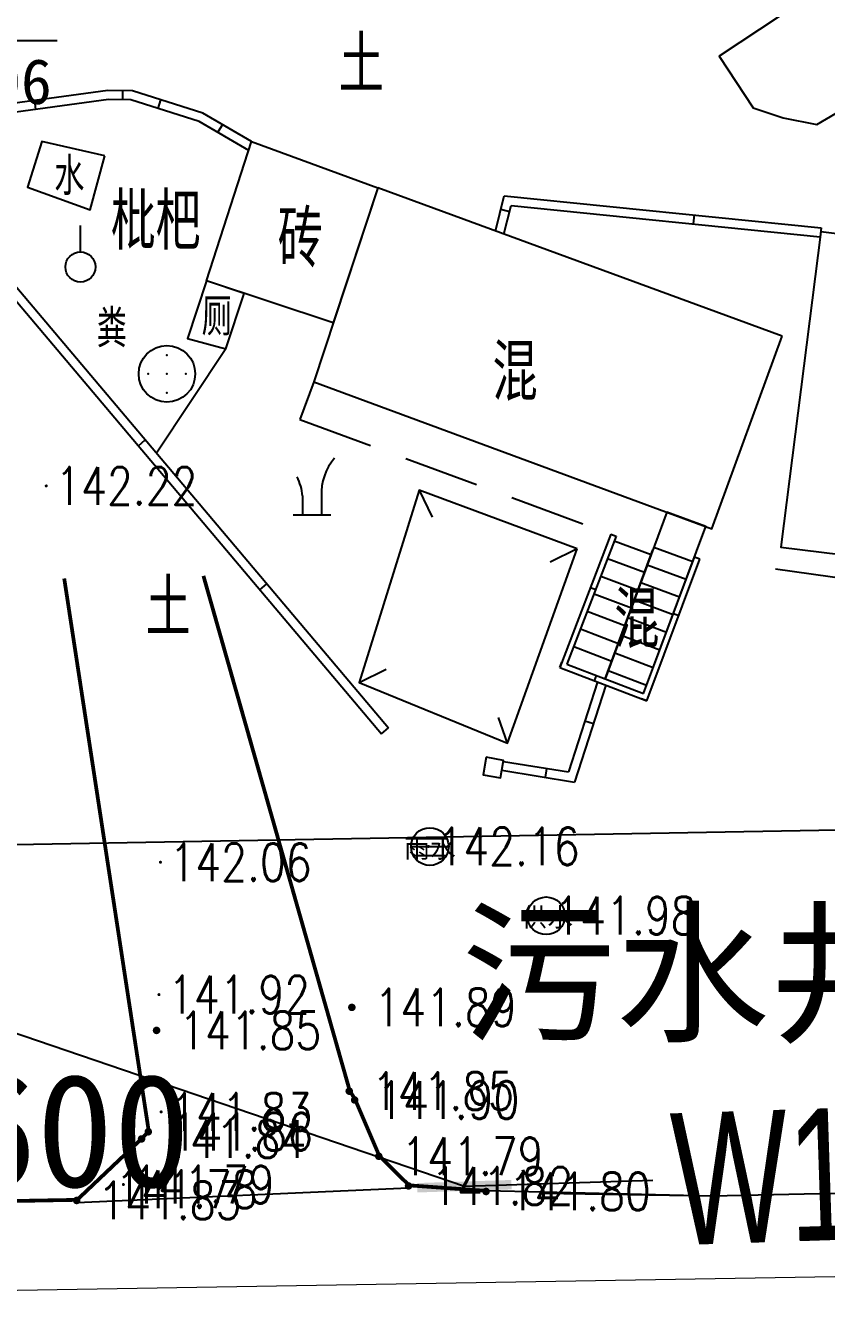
# Model space of a CAD drawing. Extents: x 529262 to 576451, y 2694391 to 2717535.
# Drawn here: x 564807.95 to 564829.21, y 2709668.8 to 2709702.73 of the extents above; entities that cross this region are included whole.
import ezdxf
from ezdxf.enums import TextEntityAlignment as Align
from ezdxf.xclip import XClip

# ---------------------------------------------------------------- set-up
doc = ezdxf.new("R2010")
doc.units = 0
doc.header["$XCLIPFRAME"] = 0
doc.linetypes.add('X5', pattern=[3, 2, -1])
for name, color, linetype in [('a红线图', 1, 'Continuous'), ('COMPONENT', 8, 'Continuous'), ('DLDW', 8, 'Continuous'), ('DLSS', 4, 'Continuous'), ('DMTZ', 8, 'Continuous'), ('GCD', 8, 'Continuous'), ('GXYZ', 8, 'Continuous'), ('JMD', 8, 'Continuous'), ('KZD', 8, 'Continuous'), ('PP-COM', 7, 'Continuous'), ('RD-红线', 7, 'Continuous'), ('ZBTZ', 8, 'Continuous'), ('ZJ', 7, 'Continuous'), ('桩号标注_W16-', 7, 'Continuous'), ('纵断_分栏文字', 7, 'Continuous')]:
    doc.layers.add(name, color=color, linetype=linetype)
doc.layers.add('现状管道深度（物探资料）', color=2, linetype='Continuous', plot=False)
doc.styles.add('HZ', font='rs.shx', dxfattribs={"width": 0.8, "bigfont": 'hztxt.shx'})
doc.styles.add('JieTuHzTxt', font='smsim.shx', dxfattribs={"width": 0.7, "bigfont": 'smfs.shx'})
doc.styles.get("Standard").update_dxf_attribs({"font": '', "height": 2.5, "bigfont": 'smfs.shx'})
doc.styles.add('宋体', font='', dxfattribs={"width": 0.75})
doc.styles.add('等线体', font='simhei.ttf')
doc.styles.get('Standard').set_extended_font_data('FangSong_GB2312')
doc.styles.get('宋体').set_extended_font_data('SimSun')
doc.linetypes.add('10422', pattern='A,0.75,[150,AAA.SHX,S=0.5,R=0,X=0,Y=0.5],1.5,[177,AAA.SHX,S=1,R=0,X=0,Y=0.4],0.75', length=3)
doc.linetypes.add('1161', pattern='A,0,[149,AAA.SHX,S=0.15,R=0,X=0,Y=0],-1.6', length=1.6)

# ---------------------------------------------------------------- blocks, each defined once
blk = doc.blocks.new('A$C19FD0107')
at = {"layer": 'RD-红线', "color": 8, "linetype": 'Continuous', "flags": 128}
blk.add_lwpolyline([(-5851.790195852518, 15296.32148194173), (-6220.865724943578, 15289.86454424309), (-6220.992736808956, 15289.86232218379)], dxfattribs=at)
blk = doc.blocks.new('GC200')
at = {"linetype": 'Continuous', "const_width": 0.2, "flags": 128}
blk.add_lwpolyline([(-0.1, 0, 1), (0.1, 0, 1)], format="xyb", close=True, dxfattribs=at)
blk = doc.blocks.new('gc210')
at = {"color": 8}
for p, q in [((-0.5, 1), (-0.5, 0)), ((0.5, 1), (0.5, 0)), ((-1, 0), (1, 0))]:
    blk.add_line(p, q, dxfattribs=at)
for centre, radius, start, end in [((3.404491783752011, 1.105927875686795), 2.906422756023367, 139.331235276754, 182.0886722848684), ((-2.938418329314395, 0.8134745012056809), 2.445542007497904, 4.37429120107553, 29.02419726691174)]:
    blk.add_arc(centre, radius, start, end, dxfattribs=at)
blk = doc.blocks.new('gc125')
at = {"color": 8}
blk.add_line((0, 0.8), (0, 2.2), dxfattribs=at)
blk.add_circle((0, 0), 0.8, dxfattribs=at)
blk = doc.blocks.new('gc178')
at = {"color": 8, "linetype": 'Continuous'}
blk.add_circle((0, 0), 1.5, dxfattribs=at)
for p in [(0, 1), (-1, 0), (0, 0), (1, 0), (0, -1)]:
    blk.add_point(p, dxfattribs=at)
blk = doc.blocks.new('gcbj0101')
blk.add_line((-1, 0), (1, 0))
blk.add_circle((0, 0), 1)
blk = doc.blocks.new('gcbj0103')
for p, q in [((-1, 0), (1, 0)), ((-0.9009279699931144, 0.4339686542644392), (0.9009279699931144, 0.4339686542644392)), ((-0.8840719287007585, -0.4673508584386284), (0.8840719287007585, -0.4673508584386284))]:
    blk.add_line(p, q)
blk.add_circle((0, 0), 1)

msp = doc.modelspace()

# ---------------------------------------------------------------- linework, layer by layer
at = {"layer": 'a红线图', "color": 8, "linetype": 'Continuous', "lineweight": 0, "flags": 128}
msp.add_lwpolyline([(564727.3493957546, 2709667.839831631), (566620.3043044343, 2709699.42955209)], dxfattribs=at)
msp.add_lwpolyline([(564727.3493957546, 2709667.839831631), (566620.3043044343, 2709699.42955209)], dxfattribs=at)
at = {"layer": 'DLDW', "color": 252, "linetype": 'Continuous', "elevation": 141.997, "flags": 128}
msp.add_lwpolyline([(564810.0586494417, 2709699.278038125), (564808.3806494417, 2709699.657038125), (564808.0016494417, 2709698.443038125), (564809.6646494417, 2709697.841038125)], close=True, dxfattribs=at)
msp.add_lwpolyline([(564810.0586494417, 2709699.278038125), (564808.3806494417, 2709699.657038125), (564808.0016494417, 2709698.443038125), (564809.6646494417, 2709697.841038125)], close=True, dxfattribs=at)
msp.add_lwpolyline([(564810.0586494417, 2709699.278038125), (564808.3806494417, 2709699.657038125), (564808.0016494417, 2709698.443038125), (564809.6646494417, 2709697.841038125)], close=True, dxfattribs=at)
msp.add_lwpolyline([(564810.0586494417, 2709699.278038125), (564808.3806494417, 2709699.657038125), (564808.0016494417, 2709698.443038125), (564809.6646494417, 2709697.841038125)], close=True, dxfattribs=at)
at = {"layer": 'DLDW', "color": 252, "linetype": 'Continuous', "flags": 128}
msp.add_lwpolyline([(564812.7586494418, 2709695.956038124), (564812.2476494417, 2709694.434038125), (564813.2696494417, 2709694.160038125), (564813.7547037877, 2709695.626600795)], close=True, dxfattribs=at)
msp.add_lwpolyline([(564812.7586494418, 2709695.956038124), (564812.2476494417, 2709694.434038125), (564813.2696494417, 2709694.160038125), (564813.7547037877, 2709695.626600795)], close=True, dxfattribs=at)
msp.add_lwpolyline([(564812.7586494418, 2709695.956038124), (564812.2476494417, 2709694.434038125), (564813.2696494417, 2709694.160038125), (564813.7547037877, 2709695.626600795)], close=True, dxfattribs=at)
msp.add_lwpolyline([(564812.7586494418, 2709695.956038124), (564812.2476494417, 2709694.434038125), (564813.2696494417, 2709694.160038125), (564813.7547037877, 2709695.626600795)], close=True, dxfattribs=at)
at = {"layer": 'DLSS', "linetype": 'Continuous', "flags": 128}
msp.add_lwpolyline([(564808.9788908736, 2709688.064163013, 0.1, 0.1, 0), (564811.222, 2709673.401, 0.1, 0.1, 0), (564811.044, 2709673.211, 0.1, 0.1, 0), (564809.322, 2709671.579, 0.1, 0.1, 0), (564746.812, 2709670.449, 0, 0, 0)], format="xyseb", dxfattribs=at)
msp.add_lwpolyline([(564808.9788908736, 2709688.064163013, 0.1, 0.1, 0), (564811.222, 2709673.401, 0.1, 0.1, 0), (564811.044, 2709673.211, 0.1, 0.1, 0), (564809.322, 2709671.579, 0.1, 0.1, 0), (564746.812, 2709670.449, 0, 0, 0)], format="xyseb", dxfattribs=at)
at = {"layer": 'DLSS', "linetype": 'Continuous', "const_width": 0.1, "flags": 128}
msp.add_lwpolyline([(564820.187, 2709671.817), (564818.13, 2709671.964), (564817.339, 2709672.751), (564816.699, 2709674.243), (564816.555, 2709674.479), (564812.6732153642, 2709688.133213344)], dxfattribs=at)
msp.add_lwpolyline([(564820.187, 2709671.817), (564818.13, 2709671.964), (564817.339, 2709672.751), (564816.699, 2709674.243), (564816.555, 2709674.479), (564812.6732153642, 2709688.133213344)], dxfattribs=at)
at = {"layer": 'DLSS', "linetype": 'Continuous', "elevation": 143.094, "flags": 128}
for points in [[(564864.9976494417, 2709672.520642315), (564826.1631192664, 2709671.675090761), (564820.187, 2709671.817)], [(564864.9976494417, 2709672.520642315), (564826.1631192664, 2709671.675090761), (564821.6786621091, 2709671.747347221)], [(564864.9976494417, 2709672.520642315), (564826.1631192664, 2709671.675090761), (564821.6786621091, 2709671.747347221)], [(564864.9976494417, 2709672.520642315), (564826.1631192664, 2709671.675090761), (564821.6786621091, 2709671.747347221)]]:
    msp.add_lwpolyline(points, dxfattribs=at)
at = {"layer": 'DMTZ', "linetype": '10422', "elevation": 142.868, "flags": 128}
msp.add_lwpolyline([(564837.3126494417, 2709686.981038125), (564827.8556494417, 2709688.308038125)], dxfattribs=at)
msp.add_lwpolyline([(564837.3126494417, 2709686.981038125), (564827.8556494417, 2709688.308038125)], dxfattribs=at)
msp.add_lwpolyline([(564837.3126494417, 2709686.981038125), (564827.8556494417, 2709688.308038125)], dxfattribs=at)
msp.add_lwpolyline([(564837.3126494417, 2709686.981038125), (564827.8556494417, 2709688.308038125)], dxfattribs=at)
at = {"layer": 'JMD', "linetype": 'Continuous'}
for p, q in [((564810.5294494417, 2709701.002238125), (564810.5246355956, 2709700.762286407)), ((564810.5294494417, 2709701.002238125), (564810.5246355956, 2709700.762286407)), ((564810.5294494417, 2709701.002238125), (564810.5246355956, 2709700.762286407)), ((564810.5294494417, 2709701.002238125), (564810.5246355956, 2709700.762286407)), ((564811.5378494416, 2709700.761838125), (564811.4659641782, 2709700.532856665)), ((564811.5378494416, 2709700.761838125), (564811.4659641782, 2709700.532856665)), ((564811.5378494416, 2709700.761838125), (564811.4659641782, 2709700.532856665)), ((564811.5378494416, 2709700.761838125), (564811.4659641782, 2709700.532856665)), ((564808.1882494417, 2709700.745638125), (564808.2204569863, 2709700.507809039)), ((564808.1882494417, 2709700.745638125), (564808.2204569863, 2709700.507809039)), ((564808.1882494417, 2709700.745638125), (564808.2204569863, 2709700.507809039)), ((564808.1882494417, 2709700.745638125), (564808.2204569863, 2709700.507809039)), ((564813.1768494417, 2709700.107838125), (564813.0557204164, 2709699.900647972)), ((564813.1768494417, 2709700.107838125), (564813.0557204164, 2709699.900647972)), ((564813.1768494417, 2709700.107838125), (564813.0557204164, 2709699.900647972)), ((564813.1768494417, 2709700.107838125), (564813.0557204164, 2709699.900647972)), ((564820.5662494417, 2709697.860638124), (564820.7992660579, 2709697.80316416)), ((564820.5662494417, 2709697.860638124), (564820.7992660579, 2709697.80316416)), ((564820.5662494417, 2709697.860638124), (564820.7992660579, 2709697.80316416)), ((564820.5662494417, 2709697.860638124), (564820.7992660579, 2709697.80316416)), ((564825.6988494417, 2709697.709038124), (564825.6747070324, 2709697.470255495)), ((564825.6988494417, 2709697.709038124), (564825.6747070324, 2709697.470255495)), ((564825.6988494417, 2709697.709038124), (564825.6747070324, 2709697.470255495)), ((564825.6988494417, 2709697.709038124), (564825.6747070324, 2709697.470255495)), ((564829.0719433567, 2709697.367997346), (564829.041776794, 2709697.129823796)), ((564829.0719433567, 2709697.367997346), (564829.041776794, 2709697.129823796)), ((564829.0719433567, 2709697.367997346), (564829.041776794, 2709697.129823796)), ((564829.0719433567, 2709697.367997346), (564829.041776794, 2709697.129823796)), ((564810.9467294697, 2709691.583242878), (564811.1300943837, 2709691.738088957)), ((564810.9467294697, 2709691.583242878), (564811.1300943837, 2709691.738088957)), ((564810.9467294697, 2709691.583242878), (564811.1300943837, 2709691.738088957)), ((564810.9467294697, 2709691.583242878), (564811.1300943837, 2709691.738088957)), ((564818.3946494417, 2709690.409038125), (564818.7478350158, 2709689.691222027)), ((564818.3946494417, 2709690.409038125), (564818.7478350158, 2709689.691222027)), ((564818.3946494417, 2709690.409038125), (564818.7478350158, 2709689.691222027)), ((564818.3946494417, 2709690.409038125), (564818.7478350158, 2709689.691222027)), ((564824.9703120496, 2709689.822561953), (564823.3397731157, 2709685.400818187)), ((564824.9703120496, 2709689.822561953), (564823.3397731157, 2709685.400818187)), ((564824.9703120496, 2709689.822561953), (564823.3397731157, 2709685.400818187)), ((564824.9703120496, 2709689.822561953), (564823.3397731157, 2709685.400818187)), ((564826.0102610926, 2709689.439075823), (564824.9703120496, 2709689.822561953)), ((564826.0102610926, 2709689.439075823), (564824.9703120496, 2709689.822561953)), ((564826.0102610926, 2709689.439075823), (564824.9703120496, 2709689.822561953)), ((564826.0102610926, 2709689.439075823), (564824.9703120496, 2709689.822561953)), ((564823.4866494416, 2709689.240038124), (564823.6266676144, 2709689.186233744)), ((564823.4866494416, 2709689.240038124), (564823.6266676144, 2709689.186233744)), ((564823.4866494416, 2709689.240038124), (564823.6266676144, 2709689.186233744)), ((564823.4866494416, 2709689.240038124), (564823.6266676144, 2709689.186233744)), ((564824.3570952285, 2709685.009439084), (564826.0102610926, 2709689.439075823)), ((564824.3570952285, 2709685.009439084), (564826.0102610926, 2709689.439075823)), ((564824.3570952285, 2709685.009439084), (564826.0102610926, 2709689.439075823)), ((564824.3570952285, 2709685.009439084), (564826.0102610926, 2709689.439075823)), ((564823.6266676144, 2709689.186233744), (564822.3224510031, 2709685.79219729)), ((564823.6266676144, 2709689.186233744), (564822.3224510031, 2709685.79219729)), ((564823.6266676144, 2709689.186233744), (564822.3224510031, 2709685.79219729)), ((564823.6266676144, 2709689.186233744), (564822.3224510031, 2709685.79219729)), ((564823.5778865343, 2709689.059287988), (564824.5556683925, 2709688.698119005)), ((564823.5778865343, 2709689.059287988), (564824.5556683925, 2709688.698119005)), ((564823.5778865343, 2709689.059287988), (564824.5556683925, 2709688.698119005)), ((564823.5778865343, 2709689.059287988), (564824.5556683925, 2709688.698119005)), ((564825.6606118446, 2709688.502195145), (564824.6254484613, 2709688.887350662)), ((564825.6606118446, 2709688.502195145), (564824.6254484613, 2709688.887350662)), ((564825.6606118446, 2709688.502195145), (564824.6254484613, 2709688.887350662)), ((564825.6606118446, 2709688.502195145), (564824.6254484613, 2709688.887350662)), ((564822.5916494417, 2709688.853038125), (564821.873833344, 2709688.499852551)), ((564822.5916494417, 2709688.853038125), (564821.873833344, 2709688.499852551)), ((564822.5916494417, 2709688.853038125), (564821.873833344, 2709688.499852551)), ((564822.5916494417, 2709688.853038125), (564821.873833344, 2709688.499852551)), ((564823.3397731157, 2709685.400818187), (564824.6029131004, 2709688.826238603)), ((564823.3397731157, 2709685.400818187), (564824.6029131004, 2709688.826238603)), ((564823.3397731157, 2709685.400818187), (564824.6029131004, 2709688.826238603)), ((564823.3397731157, 2709685.400818187), (564824.6029131004, 2709688.826238603)), ((564823.3985386012, 2709688.592560745), (564824.3819690673, 2709688.227076031)), ((564823.3985386012, 2709688.592560745), (564824.3819690673, 2709688.227076031)), ((564823.3985386012, 2709688.592560745), (564824.3819690673, 2709688.227076031)), ((564823.3985386012, 2709688.592560745), (564824.3819690673, 2709688.227076031)), ((564825.8486494417, 2709688.577038125), (564825.7081173401, 2709688.629485512)), ((564825.8486494417, 2709688.577038125), (564825.7081173401, 2709688.629485512)), ((564825.8486494417, 2709688.577038125), (564825.7081173401, 2709688.629485512)), ((564825.8486494417, 2709688.577038125), (564825.7081173401, 2709688.629485512)), ((564825.4857872206, 2709688.033754807), (564824.4530166672, 2709688.419745016)), ((564825.4857872206, 2709688.033754807), (564824.4530166672, 2709688.419745016)), ((564825.4857872206, 2709688.033754807), (564824.4530166672, 2709688.419745016)), ((564825.4857872206, 2709688.033754807), (564824.4530166672, 2709688.419745016)), ((564814.1726894557, 2709687.763140501), (564814.3560543697, 2709687.917986581)), ((564814.1726894557, 2709687.763140501), (564814.3560543697, 2709687.917986581)), ((564814.1726894557, 2709687.763140501), (564814.3560543697, 2709687.917986581)), ((564814.1726894557, 2709687.763140501), (564814.3560543697, 2709687.917986581)), ((564823.2191906682, 2709688.125833503), (564824.208269742, 2709687.756033057)), ((564823.2191906682, 2709688.125833503), (564824.208269742, 2709687.756033057)), ((564823.2191906682, 2709688.125833503), (564824.208269742, 2709687.756033057)), ((564823.2191906682, 2709688.125833503), (564824.208269742, 2709687.756033057)), ((564825.3109625967, 2709687.565314468), (564824.2805848729, 2709687.952139371)), ((564825.3109625967, 2709687.565314468), (564824.2805848729, 2709687.952139371)), ((564825.3109625967, 2709687.565314468), (564824.2805848729, 2709687.952139371)), ((564825.3109625967, 2709687.565314468), (564824.2805848729, 2709687.952139371)), ((564822.9434494417, 2709687.826438124, 142.921), (564823.0834676145, 2709687.772633744, 142.921)), ((564822.9434494417, 2709687.826438124, 142.921), (564823.0834676145, 2709687.772633744, 142.921)), ((564822.9434494417, 2709687.826438124, 142.921), (564823.0834676145, 2709687.772633744, 142.921)), ((564822.9434494417, 2709687.826438124, 142.921), (564823.0834676145, 2709687.772633744, 142.921)), ((564823.0398427353, 2709687.659106261), (564824.0345704168, 2709687.284990083)), ((564823.0398427353, 2709687.659106261), (564824.0345704168, 2709687.284990083)), ((564823.0398427353, 2709687.659106261), (564824.0345704168, 2709687.284990083)), ((564823.0398427353, 2709687.659106261), (564824.0345704168, 2709687.284990083)), ((564822.8604948022, 2709687.192379018), (564823.8608710915, 2709686.813947109)), ((564822.8604948022, 2709687.192379018), (564823.8608710915, 2709686.813947109)), ((564822.8604948022, 2709687.192379018), (564823.8608710915, 2709686.813947109)), ((564822.8604948022, 2709687.192379018), (564823.8608710915, 2709686.813947109)), ((564825.1361379727, 2709687.09687413), (564824.1081530788, 2709687.484533725)), ((564825.1361379727, 2709687.09687413), (564824.1081530788, 2709687.484533725)), ((564825.1361379727, 2709687.09687413), (564824.1081530788, 2709687.484533725)), ((564825.1361379727, 2709687.09687413), (564824.1081530788, 2709687.484533725)), ((564824.9613133487, 2709686.628433791), (564823.9357212846, 2709687.01692808)), ((564824.9613133487, 2709686.628433791), (564823.9357212846, 2709687.01692808)), ((564824.9613133487, 2709686.628433791), (564823.9357212846, 2709687.01692808)), ((564824.9613133487, 2709686.628433791), (564823.9357212846, 2709687.01692808)), ((564825.2870494417, 2709687.072238124, 141.945), (564825.1465173401, 2709687.124685511, 141.945)), ((564825.2870494417, 2709687.072238124, 141.945), (564825.1465173401, 2709687.124685511, 141.945)), ((564825.2870494417, 2709687.072238124, 141.945), (564825.1465173401, 2709687.124685511, 141.945)), ((564825.2870494417, 2709687.072238124, 141.945), (564825.1465173401, 2709687.124685511, 141.945)), ((564822.6811468692, 2709686.725651775), (564823.6871717662, 2709686.342904135)), ((564822.6811468692, 2709686.725651775), (564823.6871717662, 2709686.342904135)), ((564822.6811468692, 2709686.725651775), (564823.6871717662, 2709686.342904135)), ((564822.6811468692, 2709686.725651775), (564823.6871717662, 2709686.342904135)), ((564824.7864887248, 2709686.159993452), (564823.7632894905, 2709686.549322434)), ((564824.7864887248, 2709686.159993452), (564823.7632894905, 2709686.549322434)), ((564824.7864887248, 2709686.159993452), (564823.7632894905, 2709686.549322434)), ((564824.7864887248, 2709686.159993452), (564823.7632894905, 2709686.549322434)), ((564822.5017989362, 2709686.258924533), (564823.513472441, 2709685.871861161)), ((564822.5017989362, 2709686.258924533), (564823.513472441, 2709685.871861161)), ((564822.5017989362, 2709686.258924533), (564823.513472441, 2709685.871861161)), ((564822.5017989362, 2709686.258924533), (564823.513472441, 2709685.871861161)), ((564822.1286494418, 2709685.706038124), (564822.1825084554, 2709685.846035291)), ((564822.1286494418, 2709685.706038124), (564822.1825084554, 2709685.846035291)), ((564822.1286494418, 2709685.706038124), (564822.1825084554, 2709685.846035291)), ((564822.1286494418, 2709685.706038124), (564822.1825084554, 2709685.846035291)), ((564824.6116641008, 2709685.691553114), (564823.5908576964, 2709686.081716788)), ((564824.6116641008, 2709685.691553114), (564823.5908576964, 2709686.081716788)), ((564824.6116641008, 2709685.691553114), (564823.5908576964, 2709686.081716788)), ((564824.6116641008, 2709685.691553114), (564823.5908576964, 2709686.081716788)), ((564816.8096494417, 2709685.308038125), (564817.5274655395, 2709685.661223699)), ((564816.8096494417, 2709685.308038125), (564817.5274655395, 2709685.661223699)), ((564816.8096494417, 2709685.308038125), (564817.5274655395, 2709685.661223699)), ((564816.8096494417, 2709685.308038125), (564817.5274655395, 2709685.661223699)), ((564822.1286494418, 2709685.706038124), (564822.2686676146, 2709685.652233745)), ((564822.1286494418, 2709685.706038124), (564822.2686676146, 2709685.652233745)), ((564822.1286494418, 2709685.706038124), (564822.2686676146, 2709685.652233745)), ((564822.1286494418, 2709685.706038124), (564822.2686676146, 2709685.652233745)), ((564822.3224510031, 2709685.79219729), (564823.3397731157, 2709685.400818187)), ((564822.3224510031, 2709685.79219729), (564823.3397731157, 2709685.400818187)), ((564822.3224510031, 2709685.79219729), (564823.3397731157, 2709685.400818187)), ((564822.3224510031, 2709685.79219729), (564823.3397731157, 2709685.400818187)), ((564823.0550494418, 2709685.349638124, -521.728), (564823.1089084554, 2709685.489635291, -521.728)), ((564823.0550494418, 2709685.349638124, -521.728), (564823.1089084554, 2709685.489635291, -521.728)), ((564823.0550494418, 2709685.349638124, -521.728), (564823.1089084554, 2709685.489635291, -521.728)), ((564823.0550494418, 2709685.349638124, -521.728), (564823.1089084554, 2709685.489635291, -521.728)), ((564824.4368394768, 2709685.223112775), (564823.4184259021, 2709685.614111143)), ((564824.4368394768, 2709685.223112775), (564823.4184259021, 2709685.614111143)), ((564824.4368394768, 2709685.223112775), (564823.4184259021, 2709685.614111143)), ((564824.4368394768, 2709685.223112775), (564823.4184259021, 2709685.614111143)), ((564824.4446494417, 2709684.815038125), (564824.3041173401, 2709684.867485512)), ((564824.4446494417, 2709684.815038125), (564824.3041173401, 2709684.867485512)), ((564824.4446494417, 2709684.815038125), (564824.3041173401, 2709684.867485512)), ((564824.4446494417, 2709684.815038125), (564824.3041173401, 2709684.867485512)), ((564824.4446494417, 2709684.815038125), (564824.4985084553, 2709684.955035291)), ((564824.4446494417, 2709684.815038125), (564824.4985084553, 2709684.955035291)), ((564824.4446494417, 2709684.815038125), (564824.4985084553, 2709684.955035291)), ((564824.4446494417, 2709684.815038125), (564824.4985084553, 2709684.955035291)), ((564820.7406494417, 2709683.692038124, -521.78), (564820.5088459089, 2709684.37616079)), ((564820.7406494417, 2709683.692038124, -521.78), (564820.5088459089, 2709684.37616079)), ((564820.7406494417, 2709683.692038124, -521.78), (564820.5088459089, 2709684.37616079)), ((564820.7406494417, 2709683.692038124, -521.78), (564820.5088459089, 2709684.37616079)), ((564823.0243718772, 2709684.205179105), (564822.7960596656, 2709684.279162441)), ((564823.0243718772, 2709684.205179105), (564822.7960596656, 2709684.279162441)), ((564823.0243718772, 2709684.205179105), (564822.7960596656, 2709684.279162441)), ((564823.0243718772, 2709684.205179105), (564822.7960596656, 2709684.279162441)), ((564817.3986494417, 2709683.943038125), (564817.5820143557, 2709684.097884204)), ((564817.3986494417, 2709683.943038125), (564817.5820143557, 2709684.097884204)), ((564817.3986494417, 2709683.943038125), (564817.5820143557, 2709684.097884204)), ((564817.3986494417, 2709683.943038125), (564817.5820143557, 2709684.097884204)), ((564821.7512937626, 2709682.787431112, 142.279), (564821.7894074729, 2709683.024385422, 142.279)), ((564821.7512937626, 2709682.787431112, 142.279), (564821.7894074729, 2709683.024385422, 142.279)), ((564821.7512937626, 2709682.787431112, 142.279), (564821.7894074729, 2709683.024385422, 142.279)), ((564821.7512937626, 2709682.787431112, 142.279), (564821.7894074729, 2709683.024385422, 142.279))]:
    msp.add_line(p, q, dxfattribs=at)
at = {"layer": 'JMD', "linetype": 'Continuous', "flags": 128}
for points in [[(564827.9826494417, 2709702.986038125), (564826.3606494417, 2709701.921038125), (564827.2656494417, 2709700.550038124), (564828.062502163, 2709700.281071153), (564828.9526494417, 2709700.104038124), (564833.2726494417, 2709702.637038125), (564833.5953280672, 2709702.815657532), (564834.8627232801, 2709702.725201093), (564835.2534683833, 2709706.138885715), (564834.1936494417, 2709706.327038125)], [(564827.9826494417, 2709702.986038125), (564826.3606494417, 2709701.921038125), (564827.2656494417, 2709700.550038124), (564828.062502163, 2709700.281071153), (564828.9526494417, 2709700.104038124), (564833.2726494417, 2709702.637038125), (564833.5953280672, 2709702.815657532), (564834.8627232801, 2709702.725201093), (564835.2534683833, 2709706.138885715), (564834.1936494417, 2709706.327038125)], [(564827.9826494417, 2709702.986038125), (564826.3606494417, 2709701.921038125), (564827.2656494417, 2709700.550038124), (564828.062502163, 2709700.281071153), (564828.9526494417, 2709700.104038124), (564833.2726494417, 2709702.637038125), (564833.5953280672, 2709702.815657532), (564834.8627232801, 2709702.725201093), (564835.2534683833, 2709706.138885715), (564834.1936494417, 2709706.327038125)], [(564827.9826494417, 2709702.986038125), (564826.3606494417, 2709701.921038125), (564827.2656494417, 2709700.550038124), (564828.062502163, 2709700.281071153), (564828.9526494417, 2709700.104038124), (564833.2726494417, 2709702.637038125), (564833.5953280672, 2709702.815657532), (564834.8627232801, 2709702.725201093), (564835.2534683833, 2709706.138885715), (564834.1936494417, 2709706.327038125)], [(564816.1179066143, 2709694.8449896), (564812.7586494418, 2709695.956038124), (564813.9496494418, 2709699.656038125), (564817.3016494417, 2709698.424038125)], [(564816.1179066143, 2709694.8449896), (564812.7586494418, 2709695.956038124), (564813.9496494418, 2709699.656038125), (564817.3016494417, 2709698.424038125)], [(564816.1179066143, 2709694.8449896), (564812.7586494418, 2709695.956038124), (564813.9496494418, 2709699.656038125), (564817.3016494417, 2709698.424038125)], [(564816.1179066143, 2709694.8449896), (564812.7586494418, 2709695.956038124), (564813.9496494418, 2709699.656038125), (564817.3016494417, 2709698.424038125)], [(564832.8386494417, 2709696.790038125), (564829.0586494417, 2709697.263038124), (564827.9986494418, 2709688.894038124), (564831.8112889781, 2709688.425743397)], [(564832.8386494417, 2709696.790038125), (564829.0586494417, 2709697.263038124), (564827.9986494418, 2709688.894038124), (564831.8112889781, 2709688.425743397)], [(564832.8386494417, 2709696.790038125), (564829.0586494417, 2709697.263038124), (564827.9986494418, 2709688.894038124), (564831.8112889781, 2709688.425743397)], [(564832.8386494417, 2709696.790038125), (564829.0586494417, 2709697.263038124), (564827.9986494418, 2709688.894038124), (564831.8112889781, 2709688.425743397)], [(564822.5916494417, 2709688.853038125), (564818.3946494417, 2709690.409038125), (564816.8096494417, 2709685.308038125), (564820.7406494417, 2709683.692038124)], [(564822.5916494417, 2709688.853038125), (564818.3946494417, 2709690.409038125), (564816.8096494417, 2709685.308038125), (564820.7406494417, 2709683.692038124)], [(564822.5916494417, 2709688.853038125), (564818.3946494417, 2709690.409038125), (564816.8096494417, 2709685.308038125), (564820.7406494417, 2709683.692038124)], [(564822.5916494417, 2709688.853038125), (564818.3946494417, 2709690.409038125), (564816.8096494417, 2709685.308038125), (564820.7406494417, 2709683.692038124)]]:
    msp.add_lwpolyline(points, close=True, dxfattribs=at)
for points in [[(564810.1406494417, 2709701.010038124), (564805.2596494417, 2709700.349038125)], [(564810.1406494417, 2709701.010038124), (564805.2596494417, 2709700.349038125)], [(564810.1406494417, 2709701.010038124), (564805.2596494417, 2709700.349038125)], [(564810.1406494417, 2709701.010038124), (564805.2596494417, 2709700.349038125)], [(564810.1544285298, 2709700.7697134), (564805.355827574, 2709700.119872132)], [(564810.1544285298, 2709700.7697134), (564805.355827574, 2709700.119872132)], [(564810.1544285298, 2709700.7697134), (564805.355827574, 2709700.119872132)], [(564810.1544285298, 2709700.7697134), (564805.355827574, 2709700.119872132)], [(564810.7886494417, 2709700.997038125), (564810.1406494417, 2709701.010038124)], [(564810.7886494417, 2709700.997038125), (564810.1406494417, 2709701.010038124)], [(564810.7886494417, 2709700.997038125), (564810.1406494417, 2709701.010038124)], [(564810.7886494417, 2709700.997038125), (564810.1406494417, 2709701.010038124)], [(564810.7495153487, 2709700.75777493), (564810.1544285294, 2709700.7697134)], [(564810.7495153487, 2709700.75777493), (564810.1544285294, 2709700.7697134)], [(564810.7495153487, 2709700.75777493), (564810.1544285294, 2709700.7697134)], [(564810.7495153487, 2709700.75777493), (564810.1544285294, 2709700.7697134)], [(564812.5639121794, 2709700.188172508), (564810.7495153485, 2709700.75777493)], [(564812.5639121794, 2709700.188172508), (564810.7495153485, 2709700.75777493)], [(564812.5639121794, 2709700.188172508), (564810.7495153485, 2709700.75777493)], [(564812.5639121794, 2709700.188172508), (564810.7495153485, 2709700.75777493)], [(564812.6616494417, 2709700.409038125), (564810.7886494417, 2709700.997038125)], [(564812.6616494417, 2709700.409038125), (564810.7886494417, 2709700.997038125)], [(564812.6616494417, 2709700.409038125), (564810.7886494417, 2709700.997038125)], [(564812.6616494417, 2709700.409038125), (564810.7886494417, 2709700.997038125)], [(564813.8743349259, 2709699.422063558), (564812.5639121791, 2709700.188172508)], [(564813.8743349259, 2709699.422063558), (564812.5639121791, 2709700.188172508)], [(564813.8743349259, 2709699.422063558), (564812.5639121791, 2709700.188172508)], [(564813.8743349259, 2709699.422063558), (564812.5639121791, 2709700.188172508)], [(564813.9496494418, 2709699.656038125), (564812.6616494417, 2709700.409038125)], [(564813.9496494418, 2709699.656038125), (564812.6616494417, 2709700.409038125)], [(564813.9496494418, 2709699.656038125), (564812.6616494417, 2709700.409038125)], [(564813.9496494418, 2709699.656038125), (564812.6616494417, 2709700.409038125)], [(564804.8935502035, 2709699.123251002), (564817.5820143557, 2709684.097884204)], [(564804.8935502035, 2709699.123251002), (564817.5820143557, 2709684.097884204)], [(564804.8935502035, 2709699.123251002), (564817.5820143557, 2709684.097884204)], [(564804.8935502035, 2709699.123251002), (564817.5820143557, 2709684.097884204)], [(564804.6716494417, 2709699.014038125), (564817.3986494417, 2709683.943038125)], [(564804.6716494417, 2709699.014038125), (564817.3986494417, 2709683.943038125)], [(564804.6716494417, 2709699.014038125), (564817.3986494417, 2709683.943038125)], [(564804.6716494417, 2709699.014038125), (564817.3986494417, 2709683.943038125)], [(564820.423046199, 2709697.280049412), (564820.6546494417, 2709698.219038125)], [(564820.423046199, 2709697.280049412), (564820.6546494417, 2709698.219038125)], [(564820.423046199, 2709697.280049412), (564820.6546494417, 2709698.219038125)], [(564820.423046199, 2709697.280049412), (564820.6546494417, 2709698.219038125)], [(564820.6546494417, 2709698.219038125), (564829.0719433567, 2709697.367997346)], [(564820.6546494417, 2709698.219038125), (564829.0719433567, 2709697.367997346)], [(564820.6546494417, 2709698.219038125), (564829.0719433567, 2709697.367997346)], [(564820.6546494417, 2709698.219038125), (564829.0719433567, 2709697.367997346)], [(564820.6497457682, 2709697.196964252), (564820.8377770463, 2709697.959299208)], [(564820.6497457682, 2709697.196964252), (564820.8377770463, 2709697.959299208)], [(564820.6497457682, 2709697.196964252), (564820.8377770463, 2709697.959299208)], [(564820.6497457682, 2709697.196964252), (564820.8377770463, 2709697.959299208)], [(564820.8377770463, 2709697.959299208), (564829.041776794, 2709697.129823796)], [(564820.8377770463, 2709697.959299208), (564829.041776794, 2709697.129823796)], [(564820.8377770463, 2709697.959299208), (564829.041776794, 2709697.129823796)], [(564820.8377770463, 2709697.959299208), (564829.041776794, 2709697.129823796)], [(564823.133199013, 2709685.31957281), (564822.3597296136, 2709682.932650045)], [(564823.133199013, 2709685.31957281), (564822.3597296136, 2709682.932650045)], [(564823.133199013, 2709685.31957281), (564822.3597296136, 2709682.932650045)], [(564823.133199013, 2709685.31957281), (564822.3597296136, 2709682.932650045)], [(564823.3575201675, 2709685.233273091), (564822.5246494417, 2709682.663038125)], [(564823.3575201675, 2709685.233273091), (564822.5246494417, 2709682.663038125)], [(564823.3575201675, 2709685.233273091), (564822.5246494417, 2709682.663038125)], [(564823.3575201675, 2709685.233273091), (564822.5246494417, 2709682.663038125)]]:
    msp.add_lwpolyline(points, dxfattribs=at)
for points, elevation in [([(564828.0356494416, 2709694.490038124), (564817.3016494417, 2709698.424038125), (564815.5996494417, 2709693.278038125), (564826.1676494417, 2709689.381038125)], -520.465), ([(564828.0356494416, 2709694.490038124), (564817.3016494417, 2709698.424038125), (564815.5996494417, 2709693.278038125), (564826.1676494417, 2709689.381038125)], -520.465), ([(564828.0356494416, 2709694.490038124), (564817.3016494417, 2709698.424038125), (564815.5996494417, 2709693.278038125), (564826.1676494417, 2709689.381038125)], -520.465), ([(564828.0356494416, 2709694.490038124), (564817.3016494417, 2709698.424038125), (564815.5996494417, 2709693.278038125), (564826.1676494417, 2709689.381038125)], -520.465), ([(564820.1766387192, 2709683.318977098), (564820.0956494417, 2709682.858038125), (564820.5566494417, 2709682.777038124), (564820.6376387192, 2709683.237977097)], 142.279), ([(564820.1766387192, 2709683.318977098), (564820.0956494417, 2709682.858038125), (564820.5566494417, 2709682.777038124), (564820.6376387192, 2709683.237977097)], 142.279), ([(564820.1766387192, 2709683.318977098), (564820.0956494417, 2709682.858038125), (564820.5566494417, 2709682.777038124), (564820.6376387192, 2709683.237977097)], 142.279), ([(564820.1766387192, 2709683.318977098), (564820.0956494417, 2709682.858038125), (564820.5566494417, 2709682.777038124), (564820.6376387192, 2709683.237977097)], 142.279)]:
    msp.add_lwpolyline(points, close=True, dxfattribs=dict(at, elevation=elevation))
at = {"layer": 'JMD', "linetype": 'X5', "elevation": 142.575}
msp.add_lwpolyline([(564815.5996494417, 2709693.278038125), (564815.2329555587, 2709692.283626794), (564823.4866494416, 2709689.240038124)], dxfattribs=at)
msp.add_lwpolyline([(564815.5996494417, 2709693.278038125), (564815.2329555587, 2709692.283626794), (564823.4866494416, 2709689.240038124)], dxfattribs=at)
msp.add_lwpolyline([(564815.5996494417, 2709693.278038125), (564815.2329555587, 2709692.283626794), (564823.4866494416, 2709689.240038124)], dxfattribs=at)
msp.add_lwpolyline([(564815.5996494417, 2709693.278038125), (564815.2329555587, 2709692.283626794), (564823.4866494416, 2709689.240038124)], dxfattribs=at)
at = {"layer": 'JMD', "linetype": 'Continuous', "flags": 128}
for points, elevation in [([(564823.4866494416, 2709689.240038124), (564822.1286494418, 2709685.706038124)], 142.921), ([(564823.4866494416, 2709689.240038124), (564822.1286494418, 2709685.706038124)], 142.921), ([(564823.4866494416, 2709689.240038124), (564822.1286494418, 2709685.706038124)], 142.921), ([(564823.4866494416, 2709689.240038124), (564822.1286494418, 2709685.706038124)], 142.921), ([(564823.6266676144, 2709689.186233744), (564822.3224510031, 2709685.79219729)], 142.921), ([(564823.6266676144, 2709689.186233744), (564822.3224510031, 2709685.79219729)], 142.921), ([(564823.6266676144, 2709689.186233744), (564822.3224510031, 2709685.79219729)], 142.921), ([(564823.6266676144, 2709689.186233744), (564822.3224510031, 2709685.79219729)], 142.921), ([(564824.3570952285, 2709685.009439084), (564825.7081173401, 2709688.629485512)], 141.945), ([(564824.3570952285, 2709685.009439084), (564825.7081173401, 2709688.629485512)], 141.945), ([(564824.3570952285, 2709685.009439084), (564825.7081173401, 2709688.629485512)], 141.945), ([(564824.3570952285, 2709685.009439084), (564825.7081173401, 2709688.629485512)], 141.945), ([(564824.4446494417, 2709684.815038125), (564825.8486494417, 2709688.577038125)], 141.945), ([(564824.4446494417, 2709684.815038125), (564825.8486494417, 2709688.577038125)], 141.945), ([(564824.4446494417, 2709684.815038125), (564825.8486494417, 2709688.577038125)], 141.945), ([(564824.4446494417, 2709684.815038125), (564825.8486494417, 2709688.577038125)], 141.945), ([(564822.1286494418, 2709685.706038124), (564824.4446494417, 2709684.815038125)], -521.728), ([(564822.1286494418, 2709685.706038124), (564824.4446494417, 2709684.815038125)], -521.728), ([(564822.1286494418, 2709685.706038124), (564824.4446494417, 2709684.815038125)], -521.728), ([(564822.1286494418, 2709685.706038124), (564824.4446494417, 2709684.815038125)], -521.728), ([(564822.3224510029, 2709685.79219729), (564824.3570952285, 2709685.009439084)], -521.728), ([(564822.3224510029, 2709685.79219729), (564824.3570952285, 2709685.009439084)], -521.728), ([(564822.3224510029, 2709685.79219729), (564824.3570952285, 2709685.009439084)], -521.728), ([(564822.3224510029, 2709685.79219729), (564824.3570952285, 2709685.009439084)], -521.728), ([(564820.6327975417, 2709683.210424223), (564822.3597296136, 2709682.932650045)], 142.279), ([(564820.6327975417, 2709683.210424223), (564822.3597296136, 2709682.932650045)], 142.279), ([(564820.6327975417, 2709683.210424223), (564822.3597296136, 2709682.932650045)], 142.279), ([(564820.6327975417, 2709683.210424223), (564822.3597296136, 2709682.932650045)], 142.279), ([(564820.591260244, 2709682.974020591), (564822.5246494417, 2709682.663038125)], 142.279), ([(564820.591260244, 2709682.974020591), (564822.5246494417, 2709682.663038125)], 142.279), ([(564820.591260244, 2709682.974020591), (564822.5246494417, 2709682.663038125)], 142.279), ([(564820.591260244, 2709682.974020591), (564822.5246494417, 2709682.663038125)], 142.279)]:
    msp.add_lwpolyline(points, dxfattribs=dict(at, elevation=elevation))
at = {"layer": 'KZD', "linetype": 'Continuous'}
msp.add_line((564802.790773365, 2709702.338630514), (564808.790773365, 2709702.338630514), dxfattribs=at)
msp.add_line((564802.790773365, 2709702.338630514), (564808.790773365, 2709702.338630514), dxfattribs=at)
msp.add_line((564802.790773365, 2709702.338630514), (564808.790773365, 2709702.338630514), dxfattribs=at)
msp.add_line((564802.790773365, 2709702.338630514), (564808.790773365, 2709702.338630514), dxfattribs=at)
at = {"layer": 'ZBTZ', "linetype": '1161', "flags": 128}
for points, elevation in [([(564813.2696494417, 2709694.160038125), (564811.4240172182, 2709691.390032774)], 142.298), ([(564813.2696494417, 2709694.160038125), (564811.4240172182, 2709691.390032774)], 142.298), ([(564813.2696494417, 2709694.160038125), (564811.4240172182, 2709691.390032774)], 142.298), ([(564813.2696494417, 2709694.160038125), (564811.4240172182, 2709691.390032774)], 142.298), ([(564809.3102932154, 2709671.51319398), (564818.1176552576, 2709671.898189911)], 141.84)]:
    msp.add_lwpolyline(points, dxfattribs=dict(at, elevation=elevation))
at = {"layer": '桩号标注_W16-'}
msp.add_line((564819.599226208, 2709671.940595656), (564824.5965094413, 2709672.105399439), dxfattribs=at)
at = {"layer": '桩号标注_W16-', "const_width": 0.25}
msp.add_lwpolyline([(564820.8485470164, 2709671.981796601), (564818.3499053997, 2709671.89939471)], dxfattribs=at)
at = {"layer": '纵断_分栏文字', "color": 3}
msp.add_lwpolyline([(564740.8766155099, 2709687.168204625), (564772.8118888438, 2709687.892917359), (564819.599226208, 2709671.940595656)], dxfattribs=at)

# ---------------------------------------------------------------- block references
at = {"layer": 'COMPONENT', "linetype": 'Continuous', "xscale": 0.5, "yscale": 0.5}
for name, p in [('gcbj0103', (564818.6829386639, 2709680.951902766)), ('gcbj0101', (564821.769355029, 2709679.114654314))]:
    msp.add_blockref(name, p, dxfattribs=at)
at = {"layer": 'DLDW', "color": 252, "linetype": 'Continuous', "xscale": 0.5, "yscale": 0.5, "zscale": 0.5}
msp.add_blockref('gc178', (564811.7056494417, 2709693.492038125, 142.113), dxfattribs=at)
msp.add_blockref('gc178', (564811.7056494417, 2709693.492038125, 142.113), dxfattribs=at)
msp.add_blockref('gc178', (564811.7056494417, 2709693.492038125, 142.113), dxfattribs=at)
msp.add_blockref('gc178', (564811.7056494417, 2709693.492038125, 142.113), dxfattribs=at)
at = {"layer": 'GCD', "linetype": 'Continuous'}
ref = msp.add_blockref('GC200', (564808.5016241686, 2709690.518061415, 142.223), dxfattribs=dict(at, xscale=0.1999999999534339, yscale=0.1999999999534339, zscale=0.1999999999534339))
ref.add_attrib('height', '142.22', dxfattribs={"linetype": 'Continuous', "height": 1, "style": 'HZ', "width": 0.8}).set_placement((564808.7416241686, 2709690.518061415, 142.223), align=Align.MIDDLE_LEFT)
ref = msp.add_blockref('GC200', (564808.5016241686, 2709690.518061415, 142.223), dxfattribs=dict(at, xscale=0.1999999999534339, yscale=0.1999999999534339, zscale=0.1999999999534339))
ref.add_attrib('height', '142.22', dxfattribs={"linetype": 'Continuous', "height": 1, "style": 'HZ', "width": 0.8}).set_placement((564808.7416241686, 2709690.518061415, 142.223), align=Align.MIDDLE_LEFT)
ref = msp.add_blockref('GC200', (564818.6456241686, 2709680.954061415, 142.158), dxfattribs=dict(at, xscale=0.1999999999534339, yscale=0.1999999999534339, zscale=0.1999999999534339))
ref.add_attrib('height', '142.16', dxfattribs={"linetype": 'Continuous', "height": 1, "style": 'HZ', "width": 0.8}).set_placement((564818.8856241686, 2709680.954061415, 142.158), align=Align.MIDDLE_LEFT)
ref = msp.add_blockref('GC200', (564818.6456241686, 2709680.954061415, 142.158), dxfattribs=dict(at, xscale=0.1999999999534339, yscale=0.1999999999534339, zscale=0.1999999999534339))
ref.add_attrib('height', '142.16', dxfattribs={"linetype": 'Continuous', "height": 1, "style": 'HZ', "width": 0.8}).set_placement((564818.8856241686, 2709680.954061415, 142.158), align=Align.MIDDLE_LEFT)
ref = msp.add_blockref('GC200', (564811.5326241686, 2709680.536061415, 142.058), dxfattribs=dict(at, xscale=0.1999999999534339, yscale=0.1999999999534339, zscale=0.1999999999534339))
ref.add_attrib('height', '142.06', dxfattribs={"linetype": 'Continuous', "height": 1, "style": 'HZ', "width": 0.8}).set_placement((564811.7726241685, 2709680.536061415, 142.058), align=Align.MIDDLE_LEFT)
ref = msp.add_blockref('GC200', (564811.5326241686, 2709680.536061415, 142.058), dxfattribs=dict(at, xscale=0.1999999999534339, yscale=0.1999999999534339, zscale=0.1999999999534339))
ref.add_attrib('height', '142.06', dxfattribs={"linetype": 'Continuous', "height": 1, "style": 'HZ', "width": 0.8}).set_placement((564811.7726241685, 2709680.536061415, 142.058), align=Align.MIDDLE_LEFT)
ref = msp.add_blockref('GC200', (564821.7486241686, 2709679.121061415, 141.984), dxfattribs=dict(at, xscale=0.1999999999534339, yscale=0.1999999999534339, zscale=0.1999999999534339))
ref.add_attrib('height', '141.98', dxfattribs={"linetype": 'Continuous', "height": 1, "style": 'HZ', "width": 0.8}).set_placement((564821.9886241686, 2709679.121061415, 141.984), align=Align.MIDDLE_LEFT)
ref = msp.add_blockref('GC200', (564821.7486241686, 2709679.121061415, 141.984), dxfattribs=dict(at, xscale=0.1999999999534339, yscale=0.1999999999534339, zscale=0.1999999999534339))
ref.add_attrib('height', '141.98', dxfattribs={"linetype": 'Continuous', "height": 1, "style": 'HZ', "width": 0.8}).set_placement((564821.9886241686, 2709679.121061415, 141.984), align=Align.MIDDLE_LEFT)
ref = msp.add_blockref('GC200', (564811.4936241686, 2709677.024061415, 141.923), dxfattribs=dict(at, xscale=0.1999999999534339, yscale=0.1999999999534339, zscale=0.1999999999534339))
ref.add_attrib('height', '141.92', dxfattribs={"linetype": 'Continuous', "height": 1, "style": 'HZ', "width": 0.8}).set_placement((564811.7336241686, 2709677.024061415, 141.923), align=Align.MIDDLE_LEFT)
ref = msp.add_blockref('GC200', (564811.4936241686, 2709677.024061415, 141.923), dxfattribs=dict(at, xscale=0.1999999999534339, yscale=0.1999999999534339, zscale=0.1999999999534339))
ref.add_attrib('height', '141.92', dxfattribs={"linetype": 'Continuous', "height": 1, "style": 'HZ', "width": 0.8}).set_placement((564811.7336241686, 2709677.024061415, 141.923), align=Align.MIDDLE_LEFT)
at = {"layer": 'GCD', "color": 3, "linetype": 'Continuous'}
ref = msp.add_blockref('GC200', (564816.6126552576, 2709676.68518991, 141.889), dxfattribs=dict(at, xscale=0.5, yscale=0.5, zscale=0.5))
ref.add_attrib('height', '141.89', dxfattribs={"linetype": 'Continuous', "height": 1, "style": 'HZ', "width": 0.8}).set_placement((564817.2126552576, 2709676.68518991, 141.889), align=Align.MIDDLE_LEFT)
ref = msp.add_blockref('GC200', (564816.6126552576, 2709676.68518991, 141.889), dxfattribs=dict(at, xscale=0.5, yscale=0.5, zscale=0.5))
ref.add_attrib('height', '141.89', dxfattribs={"linetype": 'Continuous', "height": 1, "style": 'HZ', "width": 0.8}).set_placement((564817.2126552576, 2709676.68518991, 141.889), align=Align.MIDDLE_LEFT)
ref = msp.add_blockref('GC200', (564811.4296552576, 2709676.07418991, 141.845), dxfattribs=dict(at, xscale=0.5, yscale=0.5, zscale=0.5))
ref.add_attrib('height', '141.85', dxfattribs={"linetype": 'Continuous', "height": 1, "style": 'HZ', "width": 0.8}).set_placement((564812.0296552576, 2709676.07418991, 141.845), align=Align.MIDDLE_LEFT)
ref = msp.add_blockref('GC200', (564811.4296552576, 2709676.07418991, 141.845), dxfattribs=dict(at, xscale=0.5, yscale=0.5, zscale=0.5))
ref.add_attrib('height', '141.85', dxfattribs={"linetype": 'Continuous', "height": 1, "style": 'HZ', "width": 0.8}).set_placement((564812.0296552576, 2709676.07418991, 141.845), align=Align.MIDDLE_LEFT)
ref = msp.add_blockref('GC200', (564816.5426552576, 2709674.46318991, 141.852), dxfattribs=dict(at, xscale=0.5, yscale=0.5, zscale=0.5))
ref.add_attrib('height', '141.85', dxfattribs={"linetype": 'Continuous', "height": 1, "style": 'HZ', "width": 0.8}).set_placement((564817.1426552576, 2709674.46318991, 141.852), align=Align.MIDDLE_LEFT)
ref = msp.add_blockref('GC200', (564816.5426552576, 2709674.46318991, 141.852), dxfattribs=dict(at, xscale=0.5, yscale=0.5, zscale=0.5))
ref.add_attrib('height', '141.85', dxfattribs={"linetype": 'Continuous', "height": 1, "style": 'HZ', "width": 0.8}).set_placement((564817.1426552576, 2709674.46318991, 141.852), align=Align.MIDDLE_LEFT)
ref = msp.add_blockref('GC200', (564816.6866552576, 2709674.22718991, 141.897), dxfattribs=dict(at, xscale=0.5, yscale=0.5, zscale=0.5))
ref.add_attrib('height', '141.90', dxfattribs={"linetype": 'Continuous', "height": 1, "style": 'HZ', "width": 0.8}).set_placement((564817.2866552576, 2709674.22718991, 141.897), align=Align.MIDDLE_LEFT)
ref = msp.add_blockref('GC200', (564816.6866552576, 2709674.22718991, 141.897), dxfattribs=dict(at, xscale=0.5, yscale=0.5, zscale=0.5))
ref.add_attrib('height', '141.90', dxfattribs={"linetype": 'Continuous', "height": 1, "style": 'HZ', "width": 0.8}).set_placement((564817.2866552576, 2709674.22718991, 141.897), align=Align.MIDDLE_LEFT)
at = {"layer": 'GCD', "linetype": 'Continuous'}
ref = msp.add_blockref('GC200', (564811.5516241685, 2709673.913061415, 141.831), dxfattribs=dict(at, xscale=0.1999999999534339, yscale=0.1999999999534339, zscale=0.1999999999534339))
ref.add_attrib('height', '141.83', dxfattribs={"linetype": 'Continuous', "height": 1, "style": 'HZ', "width": 0.8}).set_placement((564811.7916241685, 2709673.913061415, 141.831), align=Align.MIDDLE_LEFT)
ref = msp.add_blockref('GC200', (564811.5516241685, 2709673.913061415, 141.831), dxfattribs=dict(at, xscale=0.1999999999534339, yscale=0.1999999999534339, zscale=0.1999999999534339))
ref.add_attrib('height', '141.83', dxfattribs={"linetype": 'Continuous', "height": 1, "style": 'HZ', "width": 0.8}).set_placement((564811.7916241685, 2709673.913061415, 141.831), align=Align.MIDDLE_LEFT)
at = {"layer": 'GCD', "color": 3, "linetype": 'Continuous'}
ref = msp.add_blockref('GC200', (564811.0316552576, 2709673.19518991, 141.837), dxfattribs=dict(at, xscale=0.5, yscale=0.5, zscale=0.5))
ref.add_attrib('height', '141.84', dxfattribs={"linetype": 'Continuous', "height": 1, "style": 'HZ', "width": 0.8}).set_placement((564811.6316552575, 2709673.19518991, 141.837), align=Align.MIDDLE_LEFT)
ref = msp.add_blockref('GC200', (564811.0316552576, 2709673.19518991, 141.837), dxfattribs=dict(at, xscale=0.5, yscale=0.5, zscale=0.5))
ref.add_attrib('height', '141.84', dxfattribs={"linetype": 'Continuous', "height": 1, "style": 'HZ', "width": 0.8}).set_placement((564811.6316552575, 2709673.19518991, 141.837), align=Align.MIDDLE_LEFT)
ref = msp.add_blockref('GC200', (564811.2096552575, 2709673.38518991, 141.863), dxfattribs=dict(at, xscale=0.5, yscale=0.5, zscale=0.5))
ref.add_attrib('height', '141.86', dxfattribs={"linetype": 'Continuous', "height": 1, "style": 'HZ', "width": 0.8}).set_placement((564811.8096552575, 2709673.38518991, 141.863), align=Align.MIDDLE_LEFT)
ref = msp.add_blockref('GC200', (564811.2096552575, 2709673.38518991, 141.863), dxfattribs=dict(at, xscale=0.5, yscale=0.5, zscale=0.5))
ref.add_attrib('height', '141.86', dxfattribs={"linetype": 'Continuous', "height": 1, "style": 'HZ', "width": 0.8}).set_placement((564811.8096552575, 2709673.38518991, 141.863), align=Align.MIDDLE_LEFT)
ref = msp.add_blockref('GC200', (564817.3266552576, 2709672.735189911, 141.788), dxfattribs=dict(at, xscale=0.5, yscale=0.5, zscale=0.5))
ref.add_attrib('height', '141.79', dxfattribs={"linetype": 'Continuous', "height": 1, "style": 'HZ', "width": 0.8}).set_placement((564817.9266552576, 2709672.735189911, 141.788), align=Align.MIDDLE_LEFT)
ref = msp.add_blockref('GC200', (564817.3266552576, 2709672.735189911, 141.788), dxfattribs=dict(at, xscale=0.5, yscale=0.5, zscale=0.5))
ref.add_attrib('height', '141.79', dxfattribs={"linetype": 'Continuous', "height": 1, "style": 'HZ', "width": 0.8}).set_placement((564817.9266552576, 2709672.735189911, 141.788), align=Align.MIDDLE_LEFT)
at = {"layer": 'GCD', "linetype": 'Continuous'}
ref = msp.add_blockref('GC200', (564810.0976241685, 2709671.861061415, 141.779), dxfattribs=dict(at, xscale=0.1999999999534339, yscale=0.1999999999534339, zscale=0.1999999999534339))
ref.add_attrib('height', '141.78', dxfattribs={"linetype": 'Continuous', "height": 1, "style": 'HZ', "width": 0.8}).set_placement((564810.3376241685, 2709671.861061415, 141.779), align=Align.MIDDLE_LEFT)
ref = msp.add_blockref('GC200', (564810.0976241685, 2709671.861061415, 141.779), dxfattribs=dict(at, xscale=0.1999999999534339, yscale=0.1999999999534339, zscale=0.1999999999534339))
ref.add_attrib('height', '141.78', dxfattribs={"linetype": 'Continuous', "height": 1, "style": 'HZ', "width": 0.8}).set_placement((564810.3376241685, 2709671.861061415, 141.779), align=Align.MIDDLE_LEFT)
ref = msp.add_blockref('GC200', (564810.5486241685, 2709671.985061415, 141.787), dxfattribs=dict(at, xscale=0.1999999999534339, yscale=0.1999999999534339, zscale=0.1999999999534339))
ref.add_attrib('height', '141.79', dxfattribs={"linetype": 'Continuous', "height": 1, "style": 'HZ', "width": 0.8}).set_placement((564810.7886241685, 2709671.985061415, 141.787), align=Align.MIDDLE_LEFT)
ref = msp.add_blockref('GC200', (564810.5486241685, 2709671.985061415, 141.787), dxfattribs=dict(at, xscale=0.1999999999534339, yscale=0.1999999999534339, zscale=0.1999999999534339))
ref.add_attrib('height', '141.79', dxfattribs={"linetype": 'Continuous', "height": 1, "style": 'HZ', "width": 0.8}).set_placement((564810.7886241685, 2709671.985061415, 141.787), align=Align.MIDDLE_LEFT)
at = {"layer": 'GCD', "color": 3, "linetype": 'Continuous'}
ref = msp.add_blockref('GC200', (564818.1176552576, 2709671.948189911, 141.818), dxfattribs=dict(at, xscale=0.5, yscale=0.5, zscale=0.5))
ref.add_attrib('height', '141.82', dxfattribs={"linetype": 'Continuous', "height": 1, "style": 'HZ', "width": 0.8}).set_placement((564818.7176552576, 2709671.948189911, 141.818), align=Align.MIDDLE_LEFT)
ref = msp.add_blockref('GC200', (564818.1176552576, 2709671.948189911, 141.818), dxfattribs=dict(at, xscale=0.5, yscale=0.5, zscale=0.5))
ref.add_attrib('height', '141.82', dxfattribs={"linetype": 'Continuous', "height": 1, "style": 'HZ', "width": 0.8}).set_placement((564818.7176552576, 2709671.948189911, 141.818), align=Align.MIDDLE_LEFT)
ref = msp.add_blockref('GC200', (564820.1746552576, 2709671.80118991, 141.795), dxfattribs=dict(at, xscale=0.5, yscale=0.5, zscale=0.5))
ref.add_attrib('height', '141.80', dxfattribs={"linetype": 'Continuous', "height": 1, "style": 'HZ', "width": 0.8}).set_placement((564820.7746552576, 2709671.80118991, 141.795), align=Align.MIDDLE_LEFT)
ref = msp.add_blockref('GC200', (564820.1746552576, 2709671.80118991, 141.795), dxfattribs=dict(at, xscale=0.5, yscale=0.5, zscale=0.5))
ref.add_attrib('height', '141.80', dxfattribs={"linetype": 'Continuous', "height": 1, "style": 'HZ', "width": 0.8}).set_placement((564820.7746552576, 2709671.80118991, 141.795), align=Align.MIDDLE_LEFT)
ref = msp.add_blockref('GC200', (564809.3096552576, 2709671.56318991, 141.825), dxfattribs=dict(at, xscale=0.5, yscale=0.5, zscale=0.5))
ref.add_attrib('height', '141.83', dxfattribs={"linetype": 'Continuous', "height": 1, "style": 'HZ', "width": 0.8}).set_placement((564809.9096552576, 2709671.56318991, 141.825), align=Align.MIDDLE_LEFT)
ref = msp.add_blockref('GC200', (564809.3096552576, 2709671.56318991, 141.825), dxfattribs=dict(at, xscale=0.5, yscale=0.5, zscale=0.5))
ref.add_attrib('height', '141.83', dxfattribs={"linetype": 'Continuous', "height": 1, "style": 'HZ', "width": 0.8}).set_placement((564809.9096552576, 2709671.56318991, 141.825), align=Align.MIDDLE_LEFT)
at = {"layer": 'PP-COM'}
ref = msp.add_blockref('A$C19FD0107', (570997.9927985519, 2694390.602628201), dxfattribs=at)
XClip(ref).set_block_clipping_path([(-9366.438313488383, 14428.60439108219), (-3328.44807433628, 17452.748486375436)])
at = {"layer": 'ZBTZ', "linetype": 'Continuous', "xscale": 0.5, "yscale": 0.5}
msp.add_blockref('gc125', (564809.4092442495, 2709696.327098382), dxfattribs=at)
msp.add_blockref('gc125', (564809.4092442495, 2709696.327098382), dxfattribs=at)
msp.add_blockref('gc125', (564809.4092442495, 2709696.327098382), dxfattribs=at)
msp.add_blockref('gc125', (564809.4092442495, 2709696.327098382), dxfattribs=at)
at = {"layer": 'ZBTZ', "linetype": 'Continuous', "xscale": 0.5, "yscale": 0.5, "zscale": 0.5}
msp.add_blockref('gc210', (564815.5542045893, 2709689.754241107), dxfattribs=at)
msp.add_blockref('gc210', (564815.5542045893, 2709689.754241107), dxfattribs=at)
msp.add_blockref('gc210', (564815.5542045893, 2709689.754241107), dxfattribs=at)
msp.add_blockref('gc210', (564815.5542045893, 2709689.754241107), dxfattribs=at)

# ---------------------------------------------------------------- texts
at = {"layer": 'DLDW', "color": 252, "linetype": 'Continuous', "style": 'HZ', "width": 0.8}
for s, p in [('水', (564809.1146646745, 2709698.785555978)), ('水', (564809.1146646745, 2709698.785555978)), ('水', (564809.1146646745, 2709698.785555978)), ('水', (564809.1146646745, 2709698.785555978)), ('厕', (564813.0243722462, 2709695.029407904)), ('厕', (564813.0243722462, 2709695.029407904)), ('厕', (564813.0243722462, 2709695.029407904)), ('厕', (564813.0243722462, 2709695.029407904)), ('粪', (564810.2411446616, 2709694.746383167)), ('粪', (564810.2411446616, 2709694.746383167)), ('粪', (564810.2411446616, 2709694.746383167)), ('粪', (564810.2411446616, 2709694.746383167))]:
    msp.add_text(s, height=1, dxfattribs=at).set_placement(p, align=Align.MIDDLE)
at = {"layer": 'GXYZ', "linetype": 'Continuous', "style": '宋体'}
for s, p in [('雨水', (564818.6851678272, 2709680.911505829)), ('供水', (564821.7963076384, 2709679.088463766))]:
    msp.add_text(s, height=0.5, dxfattribs=at).set_placement(p, align=Align.MIDDLE)
at = {"layer": 'JMD', "linetype": 'Continuous', "style": 'HZ', "width": 0.8}
for s, p in [('砖', (564815.8433792903, 2709697.074544671)), ('砖', (564815.8433792903, 2709697.074544671)), ('砖', (564815.8433792903, 2709697.074544671)), ('砖', (564815.8433792903, 2709697.074544671)), ('混', (564821.5426053206, 2709693.531502403)), ('混', (564821.5426053206, 2709693.531502403)), ('混', (564821.5426053206, 2709693.531502403)), ('混', (564821.5426053206, 2709693.531502403)), ('混', (564824.7743999086, 2709686.971040434)), ('混', (564824.7743999086, 2709686.971040434)), ('混', (564824.7743999086, 2709686.971040434)), ('混', (564824.7743999086, 2709686.971040434))]:
    msp.add_text(s, height=1.5, dxfattribs=at).set_placement(p, align=Align.MIDDLE_RIGHT)
at = {"layer": 'KZD', "linetype": 'Continuous', "style": '等线体'}
msp.add_text('142.106', height=1.2, dxfattribs=at).set_placement((564805.790773365, 2709701.238630514), align=Align.MIDDLE)
msp.add_text('142.106', height=1.2, dxfattribs=at).set_placement((564805.790773365, 2709701.238630514), align=Align.MIDDLE)
msp.add_text('142.106', height=1.2, dxfattribs=at).set_placement((564805.790773365, 2709701.238630514), align=Align.MIDDLE)
msp.add_text('142.106', height=1.2, dxfattribs=at).set_placement((564805.790773365, 2709701.238630514), align=Align.MIDDLE)
at = {"layer": 'ZJ', "color": 8, "linetype": 'Continuous', "style": 'HZ', "width": 0.8}
for s, p in [('土', (564816.8651397994, 2709701.774511092)), ('土', (564816.8651397994, 2709701.774511092)), ('土', (564816.8651397994, 2709701.774511092)), ('土', (564816.8651397994, 2709701.774511092)), ('枇杷', (564811.407525598, 2709697.61498464)), ('枇杷', (564811.407525598, 2709697.61498464)), ('枇杷', (564811.407525598, 2709697.61498464)), ('枇杷', (564811.407525598, 2709697.61498464)), ('土', (564811.7366910717, 2709687.364388251)), ('土', (564811.7366910717, 2709687.364388251)), ('土', (564811.7366910717, 2709687.364388251)), ('土', (564811.7366910717, 2709687.364388251))]:
    msp.add_text(s, height=1.5, dxfattribs=at).set_placement(p, align=Align.MIDDLE)
at = {"layer": '桩号标注_W16-', "style": 'JieTuHzTxt', "width": 0.7}
msp.add_text('W16BK0+000', height=3.5, rotation=1.888854357216951, dxfattribs=at).set_placement((564825.0962377646, 2709672.121879817), align=Align.MIDDLE_LEFT)
at = {"layer": '现状管道深度（物探资料）'}
for s, p in [('污水井深1.7m,d600', (564836.88, 2709677.585)), ('污水井深2m,d600', (564796.998779746, 2709673.423530797))]:
    msp.add_text(s, height=3, dxfattribs=at).set_placement(p, align=Align.MIDDLE_CENTER)

doc.saveas('drawing.dxf')
